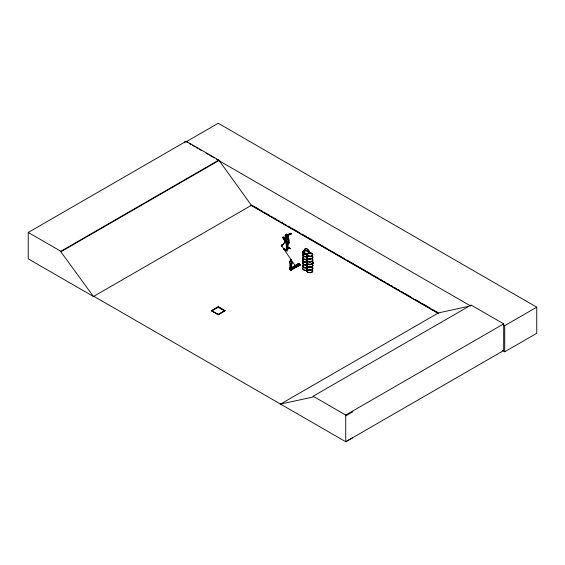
<?xml version="1.0" encoding="UTF-8"?>
<svg xmlns="http://www.w3.org/2000/svg" width="565" height="565" viewBox="0 0 565 565"><rect width="100%" height="100%" fill="white"/><g stroke="black" fill="none" stroke-linecap="round" stroke-linejoin="round"><path stroke-width="0.85" d="M287.924 243.063L285.269 241.672M285.247 241.234L284.809 241.213L285.276 241.206M285.608 241.869L285.565 240.605M289.492 234.122A3.828 2.196 -65.5 0 0 287.182 236.834L288.086 237.187L286.653 238.797L286.25 238.614L286.328 236.558L286.829 236.721L287.069 236.191A4.471 2.564 -65.5 0 1 290.643 233.331L291.392 233.592L290.855 234.122A3.828 2.196 -65.5 0 0 287.585 237.025L286.328 236.558M286.653 238.797L286.738 236.742L287.239 236.905L287.479 236.375A4.471 2.564 -65.5 0 1 291.053 233.514L291.392 233.592M288.673 237.06L288.263 236.749L288.214 243.557L285.65 239.059L286.038 239.348L286.702 240.478L286.165 240.987L282.641 237.392L286.201 240.951M291.413 269.06L291.646 264.159A1.603 0.925 60 0 0 291.484 261.927L291.413 261.969A1.603 0.925 60 0 1 291.646 264.159L291.484 269.025L290.233 268.311L290.12 263.198A1.603 0.925 60 0 1 290.353 261.277L290.353 259.865A0.798 0.459 60 0 1 290.919 259.54A0.798 0.459 60 0 1 291.484 260.522L291.413 261.969M290.255 268.213C290.05 268.919 291.392 267.549 290.248 268.53M290.219 268.304L290.721 267.98M295.135 266.059L296.025 266.355M296.166 266.327L295.191 266.094M303.716 253.48L304.274 253.127L304.57 253.551M303.878 253.417L303.857 253.544M307.741 251.474L307.325 251.587M307.77 255.86L307.869 255.507M308.335 255.437L307.861 255.733M307.897 256.228A3.037 1.752 0 0 0 308.384 255.86L307.847 255.917A2.987 1.723 0 0 0 308.638 255.119M308.497 255.599L308.504 255.917M311.774 253.756L311.336 253.904L311.492 253.579M285.438 242.004L285.848 241.721L285.777 236.883M291.484 260.522L291.413 260.557A0.798 0.459 60 0 0 290.848 259.582A0.798 0.459 60 0 0 290.283 259.907L290.283 261.32A1.603 0.925 60 0 0 290.05 263.234L290.24 268.446L290.805 268.064M283.503 248.911C290.947 252.894 285.382 250.775 283.694 248.593M283.665 248.791L287.091 250.768L283.687 248.6M290.142 233.931A3.828 2.196 -65.5 0 1 290.445 233.931L290.989 233.409M285.177 249.617L288.595 247.724M288.637 237.088C285 228.26 291.173 243.882 288.736 243.529L288.355 242.378L288.8 242.477M288.355 243.324L288.355 236.869M286.801 242.3L286.469 249.01L286.738 242.265L286.399 242.463M287.387 249.631L287.387 242.745L287.387 249.631L287.79 249.469C288.228 240.598 289.781 244.045 285.198 241.813M287.493 249.61L287.493 243.077M303.85 253.332L304.288 253.155M303.935 253.417L304.238 253.127M296.109 266.398C295.806 264.738 294.457 267.316 296.109 266.292M311.428 253.847L311.52 253.614M285.643 241.884L283.122 237.505L282.613 237.434L283.143 236.926L286.067 239.362M283.15 237.003C282.373 238.388 287.973 241.975 284.725 238.988L284.845 238.487L284.449 238.72L283.27 237.604L284.343 238.769L284.209 239.285L284.619 239.037L285.622 240.104L285.947 239.864L284.266 237.646M283.122 237.505L282.712 237.448L285.198 241.869M283.595 237.357L285.064 239.419L284.004 237.533M285.749 239.179L288.454 243.727M286.25 238.614L287.684 237.003M284.478 242.237L285.233 241.41L285.798 241.792L285.043 242.618L284.478 242.237L285.043 242.618M284.506 242.314L285.269 241.488M282.288 245.33L284.781 242.392L282.105 245.161M285.007 242.54L285.848 241.721M287.514 234.786L286.342 234.122L285.219 235.132L285.261 236.806L286.37 239.108L287.514 239.765L288.602 238.713M307.77 255.592L308.285 255.444A2.987 1.723 0 0 1 308.984 255.316M308.031 255.592L308.377 255.613M290.862 268.234L289.414 269.102M299.026 264.13C295.234 262.428 302.437 267.535 297.656 264.109M298.497 263.82L291.427 267.902M289.739 269.293L298.92 263.968M300.29 264.681L290.636 269.879L300.425 264.914L291.095 270.063M290.968 270.07L291.102 269.314L292.034 268.771L292.034 269.456L290.897 268.799M93.875 296.321L93.508 296.54L28.25 258.862L28.25 232.462L186.196 141.271L218.803 160.093L251.411 205.321L438.101 313.109M186.196 141.271L186.196 141.758L218.224 123.269L536.75 307.169L536.75 333.301L504.722 351.79L502.433 350.462M28.25 232.462L60.858 251.284L218.803 160.093M352.645 437.79L345.731 441.731L93.832 296.3L93.458 296.512L60.858 251.771L218.803 160.58M93.458 296.512L251.778 205.109M286.384 234.101L285.819 236.735L287.31 238.571L288.044 238.006L287.479 234.807M285.254 235.174L285.77 235.273L285.346 235.167L285.551 241.552M286.745 237.392L286.377 235.81L286.73 234.595L287.14 234.786M288.595 237.081L288.68 243.508M286.37 239.108L287.536 239.687M287.387 243.098L288.305 242.957L285.283 241.559M288.475 242.576L285.721 241.135L288.736 242.597M285.6 249.857L288.976 247.943M285.77 249.998L289.16 248.028M211.465 310.665L218.252 306.746L225.047 310.665L218.252 314.797L211.465 310.665L218.252 314.585L225.047 310.665M211.465 310.877L218.252 306.957L225.047 310.877M218.252 307.176L211.84 310.877L218.252 314.366L224.665 310.877L218.252 307.176L218.252 306.746M298.92 263.897L289.591 269.286L289.4 268.333C291.279 266.546 290.248 271.278 290.643 268.22M289.4 268.333L290.466 267.866M294.337 266.023C299.344 268.283 291.886 266.27 295.269 265.486L296.964 266.602L295.269 265.486M296.095 265.006C301.11 267.266 293.645 265.253 297.035 264.469L298.73 265.585L297.035 264.469M291.385 267.874L298.588 263.707L300.283 264.688L298.588 263.572M298.68 263.926L289.52 269.251L298.348 264.54M289.534 268.41L289.534 268.954L290.968 269.78L290.968 269.237L292.034 268.771M290.636 269.879L299.959 264.491M300.283 264.554L291.003 270.105M313.42 262.527L312.502 261.101M313.271 262.817L313.271 263.248M313.42 263.813L313.455 262.506M280.155 404.3L438.475 312.89L467.643 306.548M280.523 404.081L313.13 396.99L313.13 396.235L471.076 305.044L503.683 323.865L503.683 350.54L345.731 441.731L345.731 415.056L503.683 323.865M471.076 305.799L470.709 306.018L216.529 159.266M503.21 324.783L504.722 325.659L536.75 307.169M345.731 415.819L352.645 411.878M304.471 253.544L304.048 253.671M308.313 255.74L308.405 255.733A3.037 1.752 0 0 1 307.897 256.079M285.304 241.693L287.62 243.021M290.855 268.319L290.071 268.022L289.993 269.215M308.102 255.437L307.925 255.818M290.516 248.755L287.112 246.785M286.434 248.974L286.165 242.244L286.738 242.265M304.253 253.191L304.627 253.417M287.585 237.025L288.086 237.187M288.63 243.508L288.221 243.593M290.742 233.995L291.152 234.178M285.798 240.768L285.389 240.704M186.196 141.758L187.714 142.634M189.233 143.51L190.751 144.386M192.262 145.262L194.537 146.575M196.055 147.451L197.573 148.327M199.092 149.202L201.366 150.516M205.914 153.143L208.188 154.457M209.707 155.333L214.255 157.953M253.304 205.985L258.636 209.064M260.161 209.947L262.45 211.268M263.968 212.143L265.494 213.026M267.019 213.902L269.307 215.223M270.833 216.105L272.351 216.988M273.877 217.864L276.165 219.185M277.69 220.068L279.209 220.943M281.497 222.264L283.023 223.147M284.548 224.023L286.067 224.905M288.355 226.226L289.88 227.102M291.406 227.985L299.789 232.822M302.07 234.143L306.647 236.784M308.165 237.66L313.504 240.739M315.023 241.622L317.311 242.943M318.837 243.819L320.362 244.702M321.888 245.584L324.169 246.898M325.694 247.781L327.22 248.664M329.501 249.977L331.026 250.86M332.552 251.743L334.84 253.064M336.366 253.939L337.884 254.822M339.41 255.698L341.698 257.019M343.223 257.901L344.742 258.777M347.03 260.098L348.556 260.981M350.081 261.856L355.413 264.936M356.939 265.818L365.322 270.656M366.84 271.539L372.18 274.618M373.698 275.494L379.037 278.58M380.556 279.456L382.844 280.777M384.37 281.66L385.895 282.535M387.421 283.418L389.702 284.739M391.227 285.615L392.753 286.497M395.034 287.818L396.559 288.694M398.085 289.577L399.61 290.452M401.899 291.773L403.417 292.656M404.943 293.532L410.275 296.618M415.614 299.697L420.183 302.332M421.709 303.214L430.855 308.49M432.373 309.373L437.713 312.452M250.909 205.25L438.214 313.391M305.199 250.973L304.726 250.698A3.369 1.942 60 0 1 307.106 249.32A3.369 1.942 60 0 1 309.486 253.445L309.013 253.177M286.165 242.329L286.54 248.996M287.091 246.637L290.481 248.593M289.993 268.071L290.509 268.269M290.071 269.166L290.594 269.47M289.4 269.011L291.187 270.204M313.13 396.235L345.731 415.056M281.723 245.909C280.063 244.751 282.528 247.364 281.723 245.909L296.166 267.16M284.859 241.22L285.537 242.011L282.818 237.328M287.79 249.44L287.126 249.44L287.423 242.766M287.747 249.455L287.175 249.455L287.154 242.879M304.514 251.34L303.829 250.182L304.302 250.45A4.033 2.331 60 0 1 306.781 248.621A4.033 2.331 60 0 1 309.91 252.838M285.834 239.052L288.517 243.713M287.098 234.807L287.486 237.173M285.657 235.344L285.721 241.806M285.466 235.097L285.495 240.732M504.722 325.659L504.722 351.79M291.9 268.693L291.9 269.244M287.529 243.098L287.529 249.631M218.252 314.366L218.252 314.797M184.917 141.172L184.917 142.903M60.858 251.284L60.858 251.771M312.692 259.731A3.037 1.752 0 0 1 309.366 261.92A3.037 1.752 0 0 1 307.127 259.307M312.65 259.907A2.995 1.73 0 0 1 309.366 262.068A2.995 1.73 0 0 1 307.169 259.483M312.742 262.598A2.98 1.723 0 0 1 308.984 264.265A2.98 1.723 0 0 1 307.176 261.736M312.657 262.216A3.002 1.73 0 0 1 309.366 264.385A3.002 1.73 0 0 1 307.162 261.8M312.692 256.849A3.037 1.752 0 0 1 309.366 259.038A3.037 1.752 0 0 1 307.127 256.425M312.65 259.42A2.995 1.73 0 0 1 309.366 261.581A2.995 1.73 0 0 1 307.169 259.003M312.65 257.019A2.995 1.73 0 0 1 309.366 259.18A2.995 1.73 0 0 1 307.169 256.602M312.692 259.582A3.037 1.752 0 0 1 309.366 261.772A3.037 1.752 0 0 1 307.127 259.158M312.692 256.701A3.037 1.752 0 0 1 309.366 258.89A3.037 1.752 0 0 1 307.127 256.277M308.243 255.634A3.037 1.752 0 0 1 308.97 255.458M312.643 256.538A2.987 1.723 0 0 1 309.373 258.692A2.987 1.723 0 0 1 307.169 256.122M312.692 267.951A3.037 1.752 0 0 1 309.366 270.141A3.037 1.752 0 0 1 307.127 267.528M312.65 268.128A2.995 1.73 0 0 1 309.366 270.289A2.995 1.73 0 0 1 307.169 267.704M312.742 270.826A2.98 1.723 0 0 1 308.984 272.492A2.98 1.723 0 0 1 307.176 269.971M312.742 263.029A2.98 1.723 0 0 1 308.984 264.688A2.98 1.723 0 0 1 307.176 262.167A2.973 1.716 0 0 1 303.645 261.934A2.973 1.716 0 0 1 303.172 259.858M312.657 270.437A3.002 1.73 0 0 1 309.366 272.605A3.002 1.73 0 0 1 307.162 270.021M312.643 270.543A2.98 1.723 0 0 1 309.373 272.697A2.98 1.723 0 0 1 307.176 270.127A3.002 1.73 0 0 1 303.631 269.901A3.002 1.73 0 0 1 303.151 267.81M312.657 262.443A3.002 1.73 0 0 1 309.366 264.604A3.002 1.73 0 0 1 307.162 262.026M312.692 265.07A3.037 1.752 0 0 1 309.366 267.259A3.037 1.752 0 0 1 307.127 264.646M312.65 267.64A2.995 1.73 0 0 1 309.366 269.802A2.995 1.73 0 0 1 307.169 267.224M312.65 265.239A2.995 1.73 0 0 1 309.366 267.4A2.995 1.73 0 0 1 307.169 264.823M312.692 267.803A3.037 1.752 0 0 1 309.366 269.992A3.037 1.752 0 0 1 307.127 267.379M312.692 264.921A3.037 1.752 0 0 1 309.366 267.111A3.037 1.752 0 0 1 307.127 264.498M312.65 264.759A2.995 1.73 0 0 1 309.366 266.92A2.995 1.73 0 0 1 307.169 264.342M307.268 259.392A3.037 1.752 0 0 1 303.603 259.109A3.037 1.752 0 0 1 303.123 256.99M307.247 259.533A2.987 1.723 0 0 1 303.638 259.257A2.987 1.723 0 0 1 303.165 257.174M307.254 261.856A3.002 1.73 0 0 1 303.631 261.581A3.002 1.73 0 0 1 303.151 259.49M307.254 261.955A3.002 1.73 0 0 1 303.631 261.68A3.002 1.73 0 0 1 303.151 259.589M307.268 256.503A3.037 1.752 0 0 1 303.603 256.228A3.037 1.752 0 0 1 303.123 254.109M303.603 253.749A3.037 1.752 0 0 1 304.966 253.29M307.247 259.045A2.987 1.723 0 0 1 303.638 258.777A2.987 1.723 0 0 1 303.165 256.694M308.349 256.016A2.995 1.73 0 0 1 307.869 256.376M307.247 256.651A2.995 1.73 0 0 1 303.631 256.376A2.995 1.73 0 0 1 303.158 254.292M303.631 253.932A2.995 1.73 0 0 1 304.98 253.48M307.268 259.236A3.037 1.752 0 0 1 303.603 258.961A3.037 1.752 0 0 1 303.123 256.842M307.268 256.355A3.037 1.752 0 0 1 303.603 256.079A3.037 1.752 0 0 1 303.123 253.96M303.603 253.6A3.037 1.752 0 0 1 304.966 253.141M307.247 256.164A2.987 1.723 0 0 1 303.638 255.889A2.987 1.723 0 0 1 303.165 253.805M303.638 253.452A2.987 1.723 0 0 1 304.98 253M307.268 267.612A3.037 1.752 0 0 1 303.603 267.33A3.037 1.752 0 0 1 303.123 265.211M307.247 267.754A2.987 1.723 0 0 1 303.638 267.478A2.987 1.723 0 0 1 303.165 265.395M307.254 270.077A3.002 1.73 0 0 1 303.631 269.802A3.002 1.73 0 0 1 303.151 267.711M307.254 262.075A3.002 1.73 0 0 1 303.631 261.8A3.002 1.73 0 0 1 303.151 259.709M307.268 264.724A3.037 1.752 0 0 1 303.603 264.448A3.037 1.752 0 0 1 303.123 262.329M307.247 267.266A2.987 1.723 0 0 1 303.638 266.998A2.987 1.723 0 0 1 303.165 264.914M307.247 264.865A2.987 1.723 0 0 1 303.638 264.597A2.987 1.723 0 0 1 303.165 262.513M307.268 267.457A3.037 1.752 0 0 1 303.603 267.181A3.037 1.752 0 0 1 303.123 265.063M307.268 264.575A3.037 1.752 0 0 1 303.603 264.3A3.037 1.752 0 0 1 303.123 262.181M307.247 264.385A2.987 1.723 0 0 1 303.638 264.109A2.987 1.723 0 0 1 303.165 262.026M281.751 244.843L282.662 245.62L281.787 244.807M308.271 256.058A2.98 1.723 0 0 0 312.742 254.568A2.98 1.723 0 0 0 308.271 253.078A2.98 1.723 0 0 0 308.271 256.058M308.271 256.305A2.98 1.723 0 0 0 312.742 254.815A2.98 1.723 0 0 0 308.271 253.325A2.98 1.723 0 0 0 308.271 256.305M308.257 256.171A3.002 1.73 0 0 0 312.763 254.667A3.002 1.73 0 0 0 308.257 253.169A3.002 1.73 0 0 0 308.257 256.171M304.253 253.749A2.995 1.73 0 0 0 308.744 252.251A2.995 1.73 0 0 0 304.253 250.754A2.995 1.73 0 0 0 304.253 253.749M304.26 253.982A2.98 1.723 0 0 0 308.737 252.491A2.98 1.723 0 0 0 304.26 251.001A2.98 1.723 0 0 0 304.26 253.982M304.253 253.847A3.002 1.73 0 0 0 308.751 252.35A3.002 1.73 0 0 0 304.253 250.846A3.002 1.73 0 0 0 304.253 253.847"/></g></svg>
